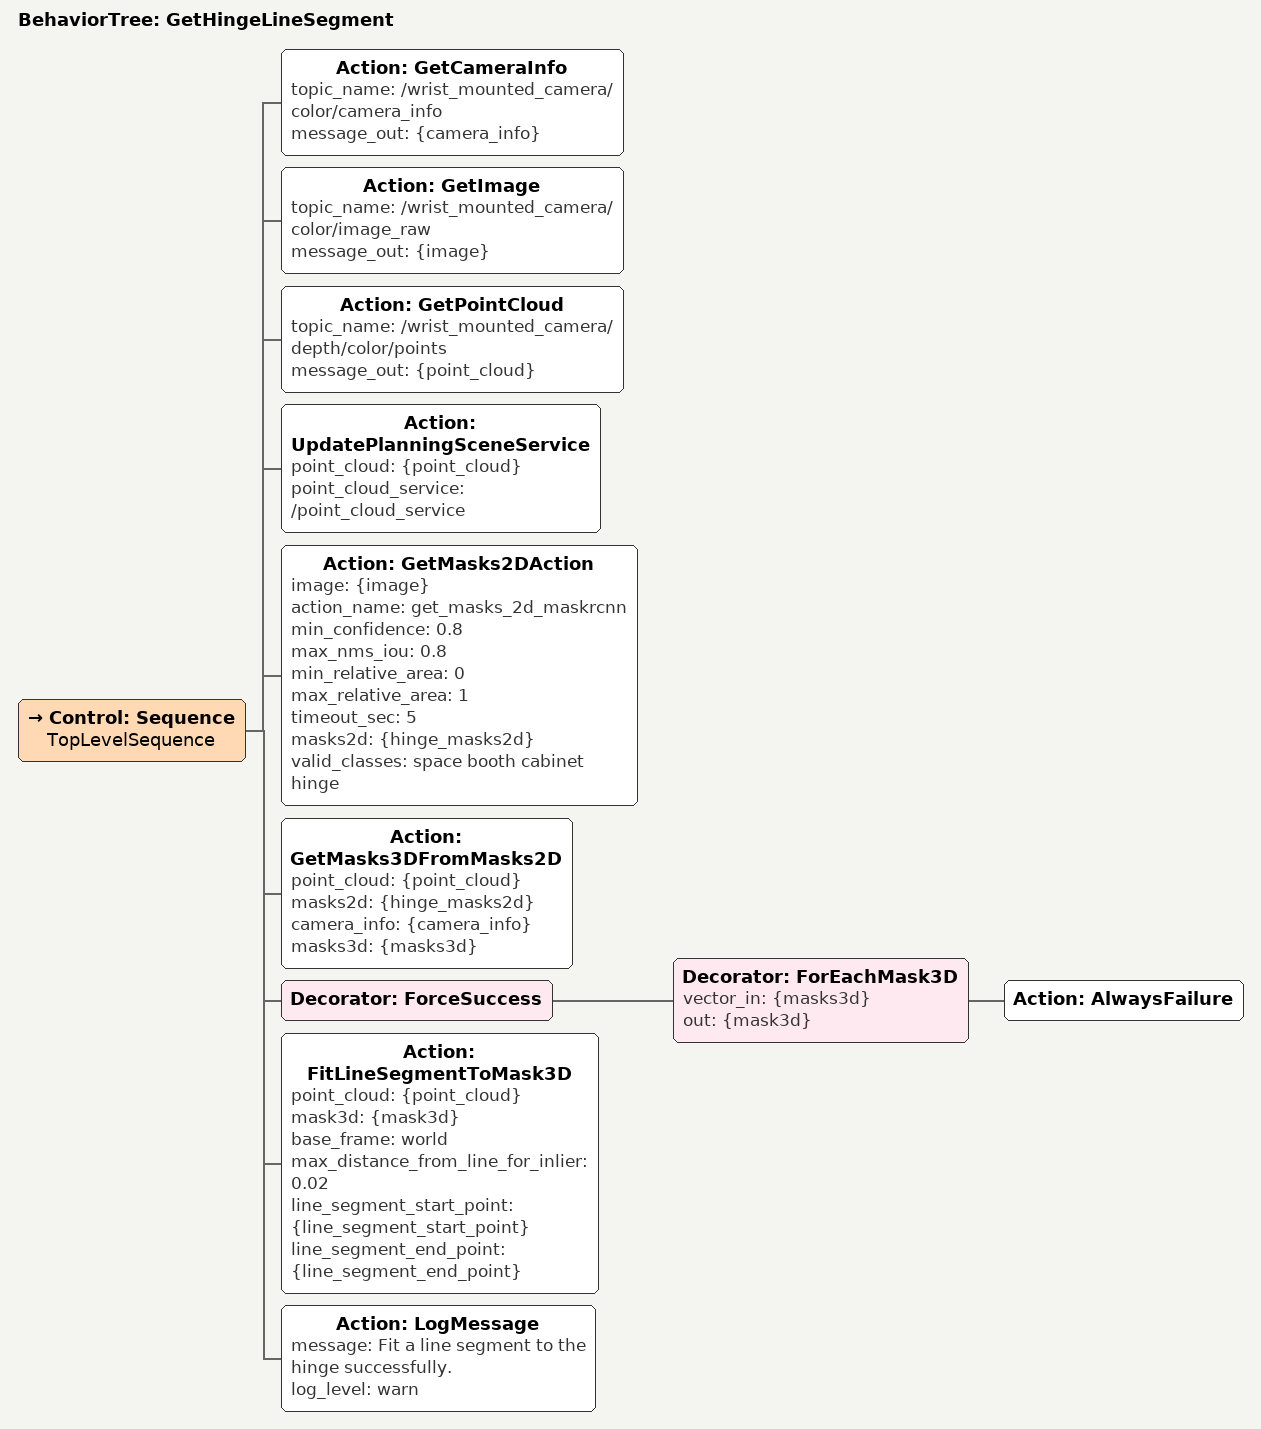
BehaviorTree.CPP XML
<?xml version="1.0" encoding="UTF-8"?>
<root BTCPP_format="4" main_tree_to_execute="GetHingeLineSegment">
  <BehaviorTree ID="GetHingeLineSegment">
    <Control ID="Sequence" name="TopLevelSequence">
      <Action ID="GetCameraInfo" topic_name="/wrist_mounted_camera/color/camera_info" message_out="{camera_info}"/>
      <Action ID="GetImage" topic_name="/wrist_mounted_camera/color/image_raw" message_out="{image}"/>
      <Action ID="GetPointCloud" topic_name="/wrist_mounted_camera/depth/color/points" message_out="{point_cloud}"/>
      <Action ID="UpdatePlanningSceneService" point_cloud="{point_cloud}" point_cloud_service="/point_cloud_service"/>
      <Action ID="GetMasks2DAction" image="{image}" action_name="get_masks_2d_maskrcnn" min_confidence="0.8" max_nms_iou="0.8" min_relative_area="0" max_relative_area="1" timeout_sec="5" masks2d="{hinge_masks2d}" valid_classes="space booth cabinet hinge"/>
      <Action ID="GetMasks3DFromMasks2D" point_cloud="{point_cloud}" masks2d="{hinge_masks2d}" camera_info="{camera_info}" masks3d="{masks3d}"/>
      <Decorator ID="ForceSuccess">
        <Decorator ID="ForEachMask3D" vector_in="{masks3d}" out="{mask3d}">
          <Action ID="AlwaysFailure"/>
        </Decorator>
      </Decorator>
      <Action ID="FitLineSegmentToMask3D" point_cloud="{point_cloud}" mask3d="{mask3d}" base_frame="world" max_distance_from_line_for_inlier="0.02" line_segment_start_point="{line_segment_start_point}" line_segment_end_point="{line_segment_end_point}"/>
      <Action ID="LogMessage" message="Fit a line segment to the hinge successfully." log_level="warn"/>
    </Control>
  </BehaviorTree>
</root>
